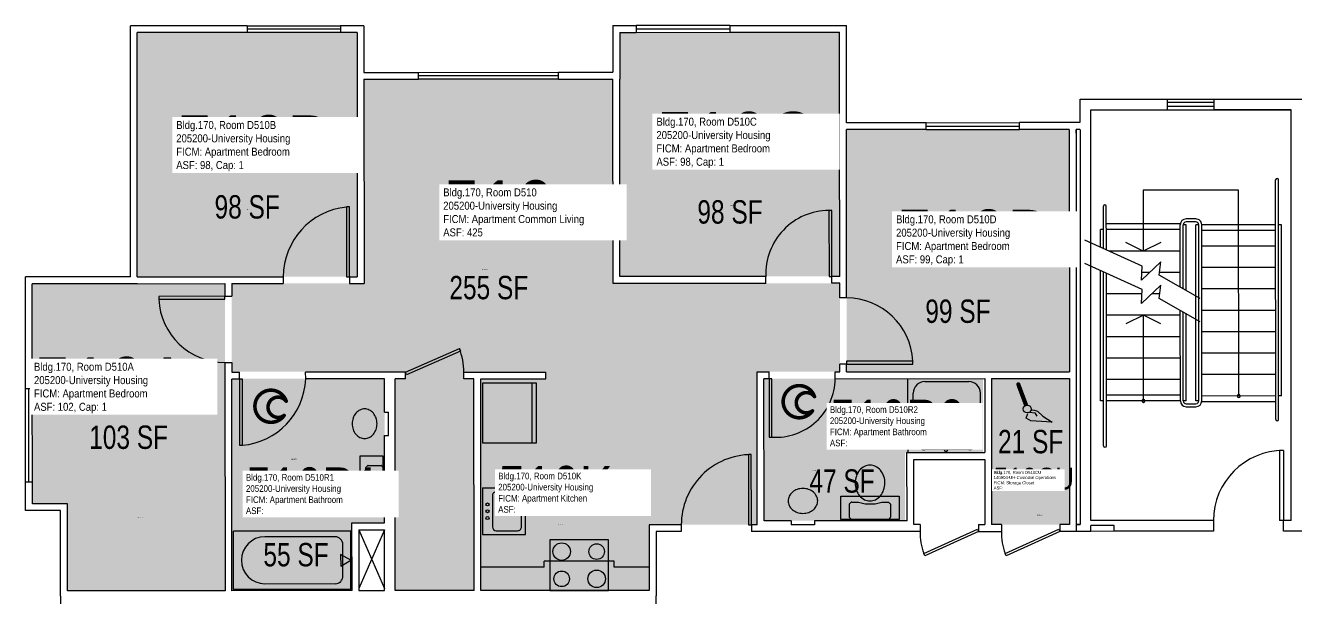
# Model space of a CAD drawing. Header units: inches. Extents: x -54 to 1917, y -52 to 2058.
# Drawn here: x 723 to 1376, y 1711 to 2006 of the extents above; entities that cross this region are included whole.
import ezdxf
from ezdxf.enums import TextEntityAlignment as Align

# ---------------------------------------------------------------- set-up
doc = ezdxf.new("R2010")
doc.units = ezdxf.units.IN
doc.header["$LTSCALE"] = 10
doc.header["$MEASUREMENT"] = 0
doc.layers.get('0').update_dxf_attribs({"linetype": 'CONTINUOUS'})
for name, color, linetype in [('A-DOOR', 2, 'CONTINUOUS'), ('A-FLOR', 3, 'CONTINUOUS'), ('A-GLAZ', 1, 'CONTINUOUS'), ('A-IDEN-ICON', 4, 'CONTINUOUS'), ('A-IDEN-RNUM', 7, 'CONTINUOUS'), ('A-IDEN-SNUM', 4, 'CONTINUOUS'), ('A-IDEN-VNUM', 4, 'CONTINUOUS'), ('A-WALL', 5, 'CONTINUOUS'), ('AREA-TEXT', 3, 'CONTINUOUS'), ('P-SANR-FIXT', 2, 'CONTINUOUS'), ('Rooms-Category-Color', 7, 'CONTINUOUS'), ('Rooms-College-Color', 7, 'CONTINUOUS'), ('Rooms-Department-Color', 7, 'CONTINUOUS'), ('Rooms-Division-Color', 7, 'CONTINUOUS'), ('Rooms-Information', 7, 'CONTINUOUS')]:
    doc.layers.add(name, color=color, linetype=linetype)
doc.styles.add('CP_AREA', font='arial.ttf', dxfattribs={"height": 15})
doc.styles.add('CP_ROOMSNUMBER', font='arial.ttf', dxfattribs={"height": 1})
doc.styles.add('CP_ROOMVNUMBER', font='arial.ttf', dxfattribs={"width": 0.85, "height": 0.075})

# ---------------------------------------------------------------- blocks, each defined once
blk = doc.blocks.new('CPCUST')
at = {"color": 0, "linetype": 'ByBlock'}
for p, q in [((0.0262, -0.0408), (0.0446, -0.0406)), ((0.0297, -0.0341), (0.0376, -0.0302)), ((0.0376, -0.0302), (0.0533, -0.0324)), ((0.0446, -0.0406), (0.0543, -0.0505)), ((0.0533, -0.0324), (0.0745, -0.0479)), ((0.0171, -0.0639), (0.02, -0.0466)), ((0.0358, -0.0705), (0.0171, -0.0639)), ((0.1117, -0.0625), (0.0358, -0.0705)), ((0.0745, -0.0479), (0.1117, -0.0625))]:
    blk.add_line(p, q, dxfattribs=at)
at = {"color": 0, "linetype": 'ByBlock', "const_width": 0.0075}
blk.add_lwpolyline([(-0.0332, 0.0481, 1), (-0.0268, 0.0519, 1)], format="xyb", close=True, dxfattribs=at)
at = {"color": 0, "linetype": 'ByBlock', "const_width": 0.015}
blk.add_lwpolyline([(-0.03, 0.05), (0.01, -0.0193)], dxfattribs=at)
at = {"color": 0, "linetype": 'ByBlock'}
blk.add_circle((0.0158, -0.0313), 0.0141, dxfattribs=at)
blk = doc.blocks.new('CPBATH')
at = {"color": 0, "linetype": 'ByBlock', "const_width": 0.0127}
for points in [[(0.0571, 0.0168, 0.861492), (-0.0551, 0, 1)], [(-0.0551, 0, 0.726902), (0.0487, -0.0337, 1)], [(0.0571, 0.0168, 0.729002), (-0.0084, -0.0042, 1)], [(-0.0084, -0.0042, 0.609468), (0.0487, -0.0337, 1)]]:
    blk.add_lwpolyline(points, format="xyb", dxfattribs=at)
at = {"color": 0, "linetype": 'ByBlock', "const_width": 0.00637}
for points in [[(0.0544, 0.0152, 1), (0.0599, 0.0184, 1)], [(0.0459, -0.0353, 1), (0.0515, -0.0321, 1)]]:
    blk.add_lwpolyline(points, format="xyb", close=True, dxfattribs=at)

msp = doc.modelspace()

# ---------------------------------------------------------------- hatches: boundary and pattern name
at = {"layer": 'Rooms-Category-Color', "true_color": 0x728ef3}
for points in [[(780.58, 2002.05), (893.58, 2002.11), (893.65, 1876.61), (780.65, 1876.55)], [(1028.75, 2002.31), (1141.75, 2002.31), (1141.75, 1876.81), (1028.75, 1876.81)], [(1137.7, 1827.77), (1141.7, 1827.77), (1141.7, 1831.77), (1141.7, 1873.27), (1025.2, 1873.27), (1025.2, 1978.27), (897.2, 1978.27), (897.2, 1873.27), (829.2, 1873.27), (829.2, 1827.77), (833.2, 1827.77), (867.2, 1827.77), (918.45, 1827.77), (918.45, 1824.27), (913.2, 1824.27), (913.2, 1715.52), (953.7, 1715.52), (953.7, 1824.27), (948.45, 1824.27), (948.45, 1827.77), (990.69, 1827.77), (990.69, 1824.27), (1043.7, 1824.27), (1043.7, 1749.32), (1099.2, 1749.32), (1099.2, 1827.77)], [(1145.15, 1827.74), (1259.67, 1827.81), (1259.61, 1952.31), (1145.11, 1952.24)], [(825.65, 1873.07), (726.65, 1873.02), (726.76, 1760.3), (744.76, 1760.3), (744.74, 1715.28), (825.74, 1715.32)], [(867.2, 1824.27), (829.2, 1824.27), (829.2, 1715.52), (890.95, 1715.52), (890.95, 1750.27), (907.7, 1750.27), (907.7, 1824.27)], [(1043.7, 1824.27), (957.2, 1824.27), (957.2, 1715.52), (1043.7, 1715.52)], [(1106.7, 1824.27), (1102.7, 1824.27), (1102.7, 1751.27), (1175.2, 1751.27), (1175.2, 1786.27), (1215.2, 1786.27), (1215.2, 1824.27), (1136.7, 1824.27)], [(1259.76, 1749.31), (1219.76, 1749.31), (1219.75, 1824.31), (1259.75, 1824.31)]]:
    msp.add_hatch(color=171, dxfattribs=at).paths.add_polyline_path(points)
at = {"layer": 'Rooms-College-Color', "true_color": 0xadadad}
for points in [[(780.58, 2002.05), (893.58, 2002.11), (893.65, 1876.61), (780.65, 1876.55)], [(1028.75, 2002.31), (1141.75, 2002.31), (1141.75, 1876.81), (1028.75, 1876.81)], [(1137.7, 1827.77), (1141.7, 1827.77), (1141.7, 1831.77), (1141.7, 1873.27), (1025.2, 1873.27), (1025.2, 1978.27), (897.2, 1978.27), (897.2, 1873.27), (829.2, 1873.27), (829.2, 1827.77), (833.2, 1827.77), (867.2, 1827.77), (918.45, 1827.77), (918.45, 1824.27), (913.2, 1824.27), (913.2, 1715.52), (953.7, 1715.52), (953.7, 1824.27), (948.45, 1824.27), (948.45, 1827.77), (990.69, 1827.77), (990.69, 1824.27), (1043.7, 1824.27), (1043.7, 1749.32), (1099.2, 1749.32), (1099.2, 1827.77)], [(1145.15, 1827.74), (1259.67, 1827.81), (1259.61, 1952.31), (1145.11, 1952.24)], [(825.65, 1873.07), (726.65, 1873.02), (726.76, 1760.3), (744.76, 1760.3), (744.74, 1715.28), (825.74, 1715.32)], [(867.2, 1824.27), (829.2, 1824.27), (829.2, 1715.52), (890.95, 1715.52), (890.95, 1750.27), (907.7, 1750.27), (907.7, 1824.27)], [(1043.7, 1824.27), (957.2, 1824.27), (957.2, 1715.52), (1043.7, 1715.52)], [(1106.7, 1824.27), (1102.7, 1824.27), (1102.7, 1751.27), (1175.2, 1751.27), (1175.2, 1786.27), (1215.2, 1786.27), (1215.2, 1824.27), (1136.7, 1824.27)], [(1259.76, 1749.31), (1219.76, 1749.31), (1219.75, 1824.31), (1259.75, 1824.31)]]:
    msp.add_hatch(color=253, dxfattribs=at).paths.add_polyline_path(points)
at = {"layer": 'Rooms-Department-Color', "true_color": 0x604aed}
for points in [[(780.58, 2002.05), (893.58, 2002.11), (893.65, 1876.61), (780.65, 1876.55)], [(1028.75, 2002.31), (1141.75, 2002.31), (1141.75, 1876.81), (1028.75, 1876.81)], [(1137.7, 1827.77), (1141.7, 1827.77), (1141.7, 1831.77), (1141.7, 1873.27), (1025.2, 1873.27), (1025.2, 1978.27), (897.2, 1978.27), (897.2, 1873.27), (829.2, 1873.27), (829.2, 1827.77), (833.2, 1827.77), (867.2, 1827.77), (918.45, 1827.77), (918.45, 1824.27), (913.2, 1824.27), (913.2, 1715.52), (953.7, 1715.52), (953.7, 1824.27), (948.45, 1824.27), (948.45, 1827.77), (990.69, 1827.77), (990.69, 1824.27), (1043.7, 1824.27), (1043.7, 1749.32), (1099.2, 1749.32), (1099.2, 1827.77)], [(1145.15, 1827.74), (1259.67, 1827.81), (1259.61, 1952.31), (1145.11, 1952.24)], [(825.65, 1873.07), (726.65, 1873.02), (726.76, 1760.3), (744.76, 1760.3), (744.74, 1715.28), (825.74, 1715.32)], [(867.2, 1824.27), (829.2, 1824.27), (829.2, 1715.52), (890.95, 1715.52), (890.95, 1750.27), (907.7, 1750.27), (907.7, 1824.27)], [(1043.7, 1824.27), (957.2, 1824.27), (957.2, 1715.52), (1043.7, 1715.52)], [(1106.7, 1824.27), (1102.7, 1824.27), (1102.7, 1751.27), (1175.2, 1751.27), (1175.2, 1786.27), (1215.2, 1786.27), (1215.2, 1824.27), (1136.7, 1824.27)], [(1259.76, 1749.31), (1219.76, 1749.31), (1219.75, 1824.31), (1259.75, 1824.31)]]:
    msp.add_hatch(color=173, dxfattribs=at).paths.add_polyline_path(points)
at = {"layer": 'Rooms-Division-Color', "true_color": 0x604aed}
for points in [[(780.58, 2002.05), (893.58, 2002.11), (893.65, 1876.61), (780.65, 1876.55)], [(1028.75, 2002.31), (1141.75, 2002.31), (1141.75, 1876.81), (1028.75, 1876.81)], [(1137.7, 1827.77), (1141.7, 1827.77), (1141.7, 1831.77), (1141.7, 1873.27), (1025.2, 1873.27), (1025.2, 1978.27), (897.2, 1978.27), (897.2, 1873.27), (829.2, 1873.27), (829.2, 1827.77), (833.2, 1827.77), (867.2, 1827.77), (918.45, 1827.77), (918.45, 1824.27), (913.2, 1824.27), (913.2, 1715.52), (953.7, 1715.52), (953.7, 1824.27), (948.45, 1824.27), (948.45, 1827.77), (990.69, 1827.77), (990.69, 1824.27), (1043.7, 1824.27), (1043.7, 1749.32), (1099.2, 1749.32), (1099.2, 1827.77)], [(1145.15, 1827.74), (1259.67, 1827.81), (1259.61, 1952.31), (1145.11, 1952.24)], [(825.65, 1873.07), (726.65, 1873.02), (726.76, 1760.3), (744.76, 1760.3), (744.74, 1715.28), (825.74, 1715.32)], [(867.2, 1824.27), (829.2, 1824.27), (829.2, 1715.52), (890.95, 1715.52), (890.95, 1750.27), (907.7, 1750.27), (907.7, 1824.27)], [(1043.7, 1824.27), (957.2, 1824.27), (957.2, 1715.52), (1043.7, 1715.52)], [(1106.7, 1824.27), (1102.7, 1824.27), (1102.7, 1751.27), (1175.2, 1751.27), (1175.2, 1786.27), (1215.2, 1786.27), (1215.2, 1824.27), (1136.7, 1824.27)], [(1259.76, 1749.31), (1219.76, 1749.31), (1219.75, 1824.31), (1259.75, 1824.31)]]:
    msp.add_hatch(color=173, dxfattribs=at).paths.add_polyline_path(points)

# ---------------------------------------------------------------- linework, layer by layer
at = {"layer": 'A-DOOR'}
for p, q in [((888.13, 1912.6), (888.15, 1876.6)), ((889.63, 1912.6), (888.13, 1912.6)), ((889.65, 1876.6), (889.63, 1912.6)), ((1136.12, 1910.74), (1136.15, 1876.74)), ((1137.62, 1910.74), (1136.12, 1910.74)), ((1137.65, 1876.74), (1137.62, 1910.74)), ((888.15, 1876.6), (889.65, 1876.6)), ((1136.15, 1876.74), (1137.65, 1876.74)), ((825.65, 1866.57), (791.65, 1866.55)), ((791.65, 1866.55), (791.65, 1865.05)), ((791.65, 1865.05), (825.65, 1865.07)), ((825.65, 1865.07), (825.65, 1866.57)), ((918.42, 1827.62), (946.21, 1839.69)), ((946.71, 1838.37), (918.93, 1826.3)), ((946.21, 1839.69), (946.71, 1838.37)), ((1179.15, 1833.26), (1145.15, 1833.24)), ((1145.15, 1833.24), (1145.15, 1831.74)), ((1145.15, 1831.74), (1179.15, 1831.76)), ((1179.15, 1831.76), (1179.15, 1833.26)), ((833.18, 1824.07), (833.19, 1790.07)), ((834.68, 1824.07), (833.18, 1824.07)), ((834.69, 1790.07), (834.68, 1824.07)), ((918.93, 1826.3), (918.42, 1827.62)), ((1105.3, 1824.22), (1105.32, 1794.22)), ((1106.8, 1824.22), (1105.3, 1824.22)), ((1106.82, 1794.22), (1106.8, 1824.22)), ((833.19, 1790.07), (834.69, 1790.07)), ((1105.32, 1794.22), (1106.82, 1794.22)), ((1094.7, 1785.22), (1094.72, 1749.22)), ((1096.2, 1785.22), (1094.7, 1785.22)), ((1096.22, 1749.22), (1096.2, 1785.22)), ((1369.7, 1787.35), (1367.7, 1787.35)), ((1367.7, 1787.35), (1367.72, 1751.35)), ((1369.7, 1787.35), (1369.72, 1751.35)), ((1369.72, 1751.35), (1367.72, 1751.35)), ((1094.72, 1749.22), (1096.22, 1749.22)), ((1184.92, 1734.38), (1212.45, 1746.93)), ((1212.97, 1745.78), (1185.44, 1733.23)), ((1212.45, 1746.93), (1212.97, 1745.78)), ((1226.67, 1734.4), (1254.2, 1746.95)), ((1254.72, 1745.8), (1227.19, 1733.26)), ((1254.2, 1746.95), (1254.72, 1745.8)), ((1185.44, 1733.23), (1184.92, 1734.38)), ((1227.19, 1733.26), (1226.67, 1734.4))]:
    msp.add_line(p, q, dxfattribs=at)
for centre, radius, start, end in [((891.65, 1876.61), 36, 95.61061, 180.03137), ((1136.35, 1878), 32.74, 90.40554, 182.24154), ((825.76, 1866.72), 34.15, 182.80357, 269.84351), ((1145.13, 1831.69), 34.06, 2.64947, 89.95627), ((914.42, 1827.62), 34, 0.03137, 20.79975), ((831.66, 1825.48), 35.54, 274.89156, 357.75552), ((1108.93, 1824.52), 30.37, 266.00147, 359.48006), ((1096.22, 1749.22), 36, 90.03137, 180.03137), ((1369.72, 1751.35), 36, 90.02414, 180.02414), ((1212.04, 1744.89), 29.09, 178.27926, 201.18061), ((1253.79, 1744.91), 29.09, 178.27926, 201.18061)]:
    msp.add_arc(centre, radius, start, end, dxfattribs=at)
at = {"layer": 'A-FLOR'}
for p, q in [((1334.13, 1966.09), (1310.13, 1966.08)), ((1334.13, 1964.09), (1310.13, 1964.08)), ((1346.64, 1921.13), (1297.64, 1921.11)), ((1297.64, 1921.11), (1297.66, 1889.82)), ((1346.69, 1815.34), (1346.64, 1921.13)), ((1365.69, 1803.35), (1365.64, 1926.35)), ((1367.19, 1803.35), (1367.14, 1926.35)), ((1277.16, 1891.11), (1277.15, 1912.82)), ((1278.66, 1890.43), (1278.65, 1912.82)), ((1316.65, 1903.83), (1278.65, 1903.82)), ((1316.67, 1871.3), (1316.65, 1903.33)), ((1319.65, 1903.33), (1318.15, 1903.33)), ((1318.17, 1870.45), (1318.15, 1903.33)), ((1324.65, 1906.34), (1319.65, 1906.33)), ((1324.65, 1904.84), (1319.65, 1904.83)), ((1319.67, 1869.6), (1319.65, 1903.33)), ((1326.15, 1903.34), (1324.65, 1903.34)), ((1324.69, 1812.84), (1324.65, 1903.34)), ((1326.19, 1812.84), (1326.15, 1903.34)), ((1365.65, 1903.35), (1327.65, 1903.34)), ((1327.69, 1812.84), (1327.65, 1903.34)), ((1368.65, 1903.35), (1367.15, 1903.35)), ((1368.69, 1815.35), (1368.65, 1903.35)), ((1296.99, 1882.14), (1267.66, 1895.4)), ((1277.15, 1900.82), (1275.65, 1900.81)), ((1275.66, 1891.78), (1275.65, 1900.81)), ((1316.65, 1900.83), (1278.65, 1900.82)), ((1365.65, 1900.35), (1327.65, 1900.34)), ((1316.66, 1889.83), (1280.01, 1889.82)), ((1297.66, 1889.82), (1288.66, 1894.21)), ((1306.66, 1894.22), (1297.66, 1889.82)), ((1365.66, 1892.35), (1327.66, 1892.34)), ((1296.99, 1870.14), (1267.67, 1883.4)), ((1306.64, 1884.29), (1296.69, 1874.91)), ((1296.69, 1874.91), (1296.99, 1882.14)), ((1305.82, 1877.44), (1306.64, 1884.29)), ((1275.69, 1812.81), (1275.66, 1879.78)), ((1277.2, 1789.82), (1277.16, 1879.11)), ((1278.7, 1789.82), (1278.66, 1878.43)), ((1300.84, 1878.83), (1296.85, 1878.82)), ((1326.93, 1865.49), (1305.82, 1877.44)), ((1316.66, 1878.83), (1305.98, 1878.83)), ((1365.66, 1881.35), (1327.66, 1881.34)), ((1306.65, 1872.29), (1296.7, 1862.91)), ((1296.7, 1862.91), (1296.99, 1870.14)), ((1305.82, 1865.44), (1306.65, 1872.29)), ((1365.67, 1870.35), (1327.67, 1870.34)), ((1296.9, 1867.82), (1278.67, 1867.82)), ((1306.11, 1867.83), (1301.91, 1867.83)), ((1326.93, 1853.49), (1305.82, 1865.44)), ((1316.67, 1856.83), (1278.67, 1856.82)), ((1297.67, 1856.82), (1288.67, 1852.43)), ((1306.67, 1852.43), (1297.67, 1856.82)), ((1297.69, 1812.82), (1297.67, 1856.82)), ((1316.69, 1812.83), (1316.67, 1859.3)), ((1318.19, 1812.83), (1318.17, 1858.45)), ((1319.69, 1812.83), (1319.67, 1857.6)), ((1365.67, 1859.35), (1327.67, 1859.34)), ((1316.68, 1845.83), (1278.68, 1845.82)), ((1365.68, 1848.35), (1327.68, 1848.34)), ((1365.68, 1837.35), (1327.68, 1837.34)), ((1316.68, 1834.83), (1278.68, 1834.82)), ((1316.69, 1823.83), (1278.69, 1823.82)), ((1365.68, 1826.35), (1327.68, 1826.34)), ((1277.19, 1812.82), (1275.69, 1812.81)), ((1316.69, 1815.83), (1278.69, 1815.82)), ((1316.69, 1812.83), (1278.69, 1812.82)), ((1319.69, 1812.83), (1318.19, 1812.83)), ((1319.69, 1811.33), (1324.69, 1811.34)), ((1319.69, 1809.83), (1324.69, 1809.84)), ((1326.19, 1812.84), (1324.69, 1812.84)), ((1365.69, 1812.35), (1327.65, 1812.34)), ((1365.69, 1815.35), (1327.69, 1815.34)), ((1368.69, 1815.35), (1367.19, 1815.35)), ((894.47, 1746.61), (907.73, 1716.36)), ((907.72, 1746.61), (894.48, 1716.36))]:
    msp.add_line(p, q, dxfattribs=at)
for centre, radius, start, end in [((1366.39, 1926.35), 0.75, 0.02414, 180.02414), ((1277.9, 1912.82), 0.75, 0.02414, 180.02414), ((1319.65, 1903.33), 3, 90.02414, 180.02414), ((1319.65, 1903.33), 1.5, 90.02414, 180.02414), ((1324.65, 1903.34), 3, 0.02414, 90.02414), ((1324.65, 1903.34), 1.5, 0.02414, 90.02414), ((1297.69, 1812.82), 0.75, 90.02414, 270.02414), ((1297.69, 1812.82), 0.75, 270.02414, 90.02414), ((1319.69, 1812.83), 3, 180.02414, 270.02414), ((1319.69, 1812.83), 1.5, 180.02414, 270.02414), ((1324.69, 1812.84), 3, 270.02414, 0.02414), ((1324.69, 1812.84), 1.5, 270.02414, 0.02414), ((1346.69, 1815.34), 0.75, 90.02414, 270.02414), ((1346.69, 1815.34), 0.75, 270.02414, 90.02414), ((1366.44, 1803.35), 0.75, 180.02414, 0.02414), ((1277.95, 1789.82), 0.75, 180.02414, 0.02414)]:
    msp.add_arc(centre, radius, start, end, dxfattribs=at)
at = {"layer": 'A-GLAZ'}
for p, q in [((837.08, 2005.58), (885.08, 2005.6)), ((1085.08, 2005.71), (1037.08, 2005.69)), ((885.08, 2003.85), (837.08, 2003.83)), ((885.08, 2002.1), (837.08, 2002.08)), ((1037.08, 2003.94), (1085.08, 2003.96)), ((1037.08, 2002.19), (1085.08, 2002.21)), ((925.09, 1981.62), (997.09, 1981.66)), ((997.09, 1979.91), (925.09, 1979.87)), ((997.09, 1978.16), (925.09, 1978.12)), ((1186.1, 1955.77), (1234.1, 1955.79)), ((1186.1, 1954.02), (1234.1, 1954.04)), ((1186.11, 1952.27), (1234.11, 1952.29)), ((723.2, 1771.26), (723.18, 1819.26)), ((724.95, 1771.26), (724.93, 1819.26)), ((726.7, 1771.27), (726.68, 1819.27))]:
    msp.add_line(p, q, dxfattribs=at)
at = {"layer": 'A-WALL'}
for p, q in [((837.08, 2005.58), (777.08, 2005.54)), ((837.08, 2005.58), (837.08, 2002.08)), ((897.08, 2005.61), (885.08, 2005.6)), ((885.08, 2005.6), (885.08, 2002.1)), ((897.08, 2005.61), (897.09, 1981.61)), ((1025.08, 2005.68), (1037.08, 2005.69)), ((1025.08, 2005.68), (1025.09, 1981.68)), ((1037.08, 2005.69), (1037.08, 2002.19)), ((1085.08, 2005.71), (1145.08, 2005.74)), ((1085.08, 2005.71), (1085.08, 2002.21)), ((1145.1, 1955.74), (1145.08, 2005.74)), ((777.15, 1876.54), (777.08, 2005.54)), ((837.08, 2002.08), (780.58, 2002.05)), ((780.65, 1876.55), (780.58, 2002.05)), ((893.58, 2002.11), (885.08, 2002.1)), ((893.58, 2002.11), (893.59, 1979.11)), ((1028.58, 2002.18), (1037.08, 2002.19)), ((1028.58, 2002.18), (1028.59, 1978.18)), ((1085.08, 2002.21), (1141.58, 2002.24)), ((1141.6, 1955.74), (1141.58, 2002.24)), ((897.09, 1981.61), (925.09, 1981.62)), ((925.09, 1978.12), (925.09, 1981.62)), ((997.09, 1981.66), (1025.09, 1981.68)), ((997.09, 1978.16), (997.09, 1981.66)), ((893.59, 1979.11), (893.65, 1876.61)), ((897.09, 1978.11), (925.09, 1978.12)), ((897.09, 1978.11), (897.15, 1873.11)), ((997.09, 1978.16), (1025.09, 1978.18)), ((1025.15, 1873.18), (1025.09, 1978.18)), ((1028.65, 1876.68), (1028.59, 1978.18)), ((1265.12, 1967.81), (1310.12, 1967.83)), ((1265.13, 1955.81), (1265.12, 1967.81)), ((1310.12, 1967.83), (1334.12, 1967.84)), ((1310.13, 1962.33), (1310.12, 1967.83)), ((1334.12, 1967.84), (1379.12, 1967.86)), ((1334.13, 1962.34), (1334.12, 1967.84)), ((1270.63, 1962.31), (1310.13, 1962.33)), ((1270.72, 1751.31), (1270.63, 1962.31)), ((1310.13, 1962.33), (1334.13, 1962.34)), ((1373.63, 1962.36), (1334.13, 1962.34)), ((1334.13, 1962.34), (1373.63, 1962.36)), ((1373.72, 1751.36), (1373.63, 1962.36)), ((1141.65, 1876.74), (1141.6, 1955.74)), ((1186.1, 1955.77), (1145.1, 1955.74)), ((1186.11, 1952.27), (1186.1, 1955.77)), ((1263.1, 1955.81), (1234.1, 1955.79)), ((1234.11, 1952.29), (1234.1, 1955.79)), ((1265.1, 1955.81), (1263.1, 1955.81)), ((1186.11, 1952.27), (1145.11, 1952.24)), ((1145.15, 1865.74), (1145.11, 1952.24)), ((1259.61, 1952.31), (1234.11, 1952.29)), ((1259.61, 1952.31), (1259.67, 1827.81)), ((1263.11, 1952.31), (1263.12, 1919.31)), ((1263.11, 1950.31), (1263.11, 1952.31)), ((1265.11, 1952.31), (1263.11, 1952.31)), ((1265.13, 1952.31), (1265.15, 1901.81)), ((1263.12, 1919.31), (1263.13, 1913.81)), ((1263.13, 1913.81), (1263.17, 1841.81)), ((1265.15, 1901.81), (1265.15, 1898.31)), ((1265.15, 1898.31), (1265.22, 1749.31)), ((777.15, 1876.54), (723.15, 1876.51)), ((723.18, 1819.26), (723.15, 1876.51)), ((780.65, 1876.55), (855.65, 1876.59)), ((855.65, 1876.59), (855.65, 1873.09)), ((889.65, 1876.6), (893.65, 1876.61)), ((889.65, 1876.6), (889.65, 1873.1)), ((1103.65, 1876.72), (1028.65, 1876.68)), ((1103.65, 1873.22), (1103.65, 1876.72)), ((1137.65, 1873.24), (1137.65, 1876.74)), ((1141.65, 1876.74), (1137.65, 1876.74)), ((780.65, 1873.05), (726.65, 1873.02)), ((726.68, 1819.27), (726.65, 1873.02)), ((780.65, 1873.05), (825.65, 1873.07)), ((825.65, 1873.07), (825.65, 1866.57)), ((829.15, 1873.07), (855.65, 1873.09)), ((829.15, 1873.07), (829.15, 1866.57)), ((889.65, 1873.1), (897.15, 1873.11)), ((1103.65, 1873.22), (1025.15, 1873.18)), ((1141.65, 1873.24), (1137.65, 1873.24)), ((1141.65, 1865.74), (1141.65, 1873.24)), ((825.65, 1866.57), (829.15, 1866.57)), ((1145.15, 1865.74), (1141.65, 1865.74)), ((1263.17, 1841.81), (1263.17, 1836.31)), ((1263.17, 1836.31), (1263.22, 1751.31)), ((825.67, 1832.57), (829.17, 1832.57)), ((825.67, 1832.57), (825.74, 1715.32)), ((829.17, 1832.57), (829.17, 1827.57)), ((1145.15, 1831.74), (1141.67, 1831.74)), ((1141.67, 1827.74), (1141.67, 1831.74)), ((1145.15, 1827.74), (1145.15, 1831.74)), ((829.17, 1827.57), (833.17, 1827.57)), ((833.18, 1824.07), (829.18, 1824.07)), ((829.24, 1715.32), (829.18, 1824.07)), ((833.18, 1824.07), (833.17, 1827.57)), ((833.18, 1824.07), (833.17, 1827.57)), ((918.42, 1827.62), (867.17, 1827.59)), ((867.18, 1824.09), (867.17, 1827.59)), ((907.68, 1824.11), (867.18, 1824.09)), ((907.68, 1807.11), (907.68, 1824.11)), ((918.43, 1824.12), (913.18, 1824.12)), ((913.24, 1715.37), (913.18, 1824.12)), ((918.43, 1824.12), (918.42, 1827.62)), ((948.42, 1827.64), (990.66, 1827.66)), ((948.43, 1824.14), (948.42, 1827.64)), ((953.68, 1824.14), (948.43, 1824.14)), ((953.74, 1715.39), (953.68, 1824.14)), ((957.18, 1824.14), (990.66, 1824.16)), ((957.24, 1715.39), (957.18, 1824.14)), ((990.66, 1824.16), (990.66, 1827.66)), ((1099.17, 1827.72), (1105.3, 1827.72)), ((1099.22, 1749.22), (1099.17, 1827.72)), ((1105.3, 1824.22), (1102.68, 1824.22)), ((1102.72, 1751.22), (1102.68, 1824.22)), ((1105.3, 1824.22), (1105.3, 1827.72)), ((1139.3, 1824.24), (1139.3, 1827.74)), ((1139.3, 1827.74), (1141.67, 1827.74)), ((1139.3, 1824.24), (1216.18, 1824.28)), ((1145.15, 1827.74), (1259.67, 1827.81)), ((1216.18, 1824.28), (1216.2, 1786.28)), ((1219.68, 1824.29), (1259.68, 1824.31)), ((1219.68, 1824.29), (1219.72, 1749.29)), ((1259.68, 1824.31), (1259.72, 1749.31)), ((723.18, 1819.26), (726.68, 1819.27)), ((907.68, 1807.11), (909.68, 1807.12)), ((909.69, 1795.12), (909.68, 1807.12)), ((907.69, 1795.11), (909.69, 1795.12)), ((907.72, 1750.11), (907.69, 1795.11)), ((1176.2, 1786.26), (1216.2, 1786.28)), ((1176.22, 1751.26), (1176.2, 1786.26)), ((1179.7, 1782.76), (1216.2, 1782.78)), ((1179.72, 1749.26), (1179.7, 1782.76)), ((1216.2, 1782.78), (1216.22, 1749.28)), ((723.2, 1771.26), (726.7, 1771.27)), ((723.21, 1756.51), (723.2, 1771.26)), ((726.71, 1760.02), (726.7, 1771.27)), ((744.71, 1760.03), (726.71, 1760.02)), ((744.74, 1715.28), (744.71, 1760.03)), ((741.21, 1756.52), (723.21, 1756.51)), ((741.24, 1712.52), (741.21, 1756.52)), ((1116.72, 1751.23), (1102.72, 1751.22)), ((1116.72, 1751.23), (1116.72, 1749.23)), ((1176.22, 1751.26), (1128.72, 1751.24)), ((1128.72, 1751.24), (1128.72, 1749.24)), ((1263.22, 1751.31), (1263.22, 1749.31)), ((1263.22, 1751.31), (1263.22, 1745.81)), ((1333.72, 1751.34), (1270.72, 1751.31)), ((1333.72, 1751.34), (1333.72, 1745.84)), ((1373.72, 1751.36), (1369.72, 1751.35)), ((1369.72, 1745.85), (1369.72, 1751.35)), ((890.97, 1750.11), (907.72, 1750.11)), ((890.99, 1715.36), (890.97, 1750.11)), ((894.47, 1746.61), (907.72, 1746.61)), ((894.47, 1746.61), (894.49, 1715.36)), ((907.74, 1715.36), (907.72, 1746.61)), ((1060.22, 1749.2), (1043.72, 1749.19)), ((1043.72, 1749.19), (1043.73, 1715.44)), ((1060.22, 1745.7), (1047.22, 1745.69)), ((1047.22, 1745.69), (1047.24, 1712.69)), ((1060.22, 1749.2), (1060.22, 1745.7)), ((1099.22, 1749.22), (1096.22, 1749.22)), ((1096.22, 1749.22), (1096.22, 1745.72)), ((1182.97, 1745.77), (1096.22, 1745.72)), ((1128.72, 1749.24), (1116.72, 1749.23)), ((1182.97, 1749.27), (1179.72, 1749.26)), ((1182.97, 1749.27), (1182.97, 1745.77)), ((1212.97, 1749.28), (1212.97, 1745.78)), ((1212.97, 1749.28), (1216.22, 1749.28)), ((1212.97, 1745.78), (1224.72, 1745.79)), ((1224.72, 1749.29), (1219.72, 1749.29)), ((1224.72, 1749.29), (1224.72, 1745.79)), ((1259.72, 1749.31), (1254.72, 1749.3)), ((1254.72, 1749.3), (1254.72, 1745.8)), ((1263.22, 1745.81), (1254.72, 1745.8)), ((1263.22, 1749.31), (1265.22, 1749.31)), ((1265.22, 1749.31), (1263.22, 1749.31)), ((1265.22, 1745.81), (1263.22, 1745.81)), ((1270.72, 1745.81), (1265.22, 1745.81)), ((1282.72, 1748.82), (1270.72, 1748.81)), ((1270.72, 1745.81), (1270.72, 1748.81)), ((1282.72, 1745.82), (1270.72, 1745.81)), ((1282.72, 1745.82), (1282.72, 1748.82)), ((1333.72, 1745.84), (1282.72, 1745.82)), ((1379.22, 1745.86), (1369.72, 1745.85)), ((741.24, 1712.52), (741.26, 1668.52)), ((825.74, 1715.32), (744.74, 1715.28)), ((890.99, 1715.36), (829.24, 1715.32)), ((894.49, 1715.36), (907.74, 1715.36)), ((953.74, 1715.39), (913.24, 1715.37)), ((1043.73, 1715.44), (957.24, 1715.39)), ((1047.25, 1679.69), (1047.24, 1712.69))]:
    msp.add_line(p, q, dxfattribs=at)
at = {"layer": 'P-SANR-FIXT'}
for p, q in [((1176.55, 1824.26), (1176.57, 1786.26)), ((1185.43, 1822.77), (1207.93, 1822.78)), ((958.17, 1822.14), (985.67, 1822.16)), ((958.18, 1791.14), (958.17, 1822.14)), ((983.42, 1822.16), (983.43, 1791.16)), ((985.67, 1822.16), (985.68, 1791.16)), ((1179.44, 1793.76), (1179.43, 1816.76)), ((1213.94, 1793.78), (1213.93, 1816.78)), ((985.68, 1791.16), (958.18, 1791.14)), ((1196.2, 1786.27), (1193.19, 1791.47)), ((1193.19, 1791.47), (1199.19, 1791.47)), ((1199.19, 1791.47), (1196.2, 1786.27)), ((907.07, 1784.46), (895.07, 1784.45)), ((895.07, 1784.45), (895.09, 1754.45)), ((907.09, 1754.46), (907.07, 1784.46)), ((1207.95, 1787.78), (1185.45, 1787.77)), ((898.08, 1778.61), (898.95, 1779.49)), ((898.08, 1775.17), (898.08, 1778.61)), ((899.25, 1779.61), (905.9, 1779.61)), ((906.2, 1779.49), (907.08, 1778.61)), ((907.08, 1778.61), (907.09, 1759.61)), ((899.08, 1771.61), (898.09, 1775.05)), ((899.08, 1766.61), (899.08, 1771.61)), ((898.08, 1763.11), (899.08, 1766.61)), ((958.11, 1768.14), (980.11, 1768.15)), ((958.11, 1768.14), (958.12, 1744.14)), ((963.11, 1764.14), (963.12, 1748.14)), ((965.11, 1766.15), (976.11, 1766.15)), ((978.12, 1748.15), (978.11, 1764.15)), ((980.12, 1744.15), (980.11, 1768.15)), ((1142.21, 1763.87), (1172.21, 1763.88)), ((1142.22, 1751.87), (1142.21, 1763.87)), ((1172.21, 1763.88), (1172.22, 1751.88)), ((898.09, 1759.78), (898.08, 1763.11)), ((899.09, 1758.61), (898.21, 1759.49)), ((906.09, 1758.61), (899.09, 1758.61)), ((907.09, 1759.61), (906.09, 1758.61)), ((1146.71, 1759.87), (1147.59, 1760.75)), ((1146.71, 1752.87), (1146.71, 1759.87)), ((1147.88, 1760.87), (1151.21, 1760.87)), ((1151.21, 1760.87), (1154.65, 1759.89)), ((1154.77, 1759.87), (1159.65, 1759.88)), ((1159.77, 1759.89), (1163.21, 1760.88)), ((1163.21, 1760.88), (1166.71, 1760.88)), ((1166.71, 1760.88), (1167.59, 1760)), ((1167.71, 1759.71), (1167.71, 1753.06)), ((895.09, 1754.45), (907.09, 1754.46)), ((1172.22, 1751.88), (1142.22, 1751.87)), ((1147.72, 1751.87), (1146.71, 1752.87)), ((1166.72, 1751.88), (1147.72, 1751.87)), ((1167.59, 1752.76), (1166.72, 1751.88)), ((890.34, 1745.98), (830.09, 1745.95)), ((830.11, 1715.95), (830.09, 1745.95)), ((890.36, 1715.98), (890.34, 1745.98)), ((965.12, 1746.15), (976.12, 1746.15)), ((882.31, 1743.03), (846.16, 1743.01)), ((886.34, 1722.94), (886.33, 1739.01)), ((958.12, 1744.14), (980.12, 1744.15)), ((1022.72, 1741.43), (992.72, 1741.41)), ((992.72, 1741.41), (992.73, 1715.41)), ((1022.73, 1715.43), (1022.72, 1741.43)), ((890.35, 1730.98), (885.15, 1733.98)), ((885.15, 1733.98), (885.16, 1727.98)), ((885.16, 1727.98), (890.35, 1730.98)), ((989.73, 1727.41), (957.23, 1727.39)), ((1025.73, 1730.43), (989.73, 1730.41)), ((989.73, 1727.41), (989.73, 1730.41)), ((1025.73, 1727.43), (1025.73, 1730.43)), ((1043.73, 1727.44), (1025.73, 1727.43)), ((846.17, 1718.91), (882.32, 1718.93)), ((890.36, 1715.98), (830.11, 1715.95)), ((992.73, 1715.41), (1022.73, 1715.43))]:
    msp.add_line(p, q, dxfattribs=at)
for centre, radius in [((960.62, 1759.64), 0.791), ((967.74, 1756.15), 1.5), ((960.62, 1756.14), 0.791), ((960.62, 1752.64), 0.791), ((998.72, 1735.41), 4.5), ((1016.72, 1735.42), 4), ((998.73, 1721.41), 4), ((1016.73, 1721.42), 4.5)]:
    msp.add_circle(centre, radius, dxfattribs=at)
for centre, radius, start, end in [((1185.43, 1816.77), 6, 90.03137, 180.03137), ((1207.93, 1816.78), 6, 0.03137, 90.03137), ((900.06, 1801.11), 9, 160.80202, 180.03137), ((898.79, 1801.55), 7.65, 139.93047, 160.80202), ((897.98, 1802.24), 6.59, 116.22296, 139.93047), ((897.46, 1803.29), 5.42, 90.03137, 116.22296), ((897.46, 1803.29), 5.42, 63.83979, 90.03137), ((896.94, 1802.24), 6.59, 40.13228, 63.83979), ((896.13, 1801.55), 7.65, 19.26073, 40.13228), ((894.86, 1801.11), 9, 0.03137, 19.26073), ((900.06, 1801.11), 9, 180.03137, 199.26073), ((898.79, 1800.67), 7.65, 199.26073, 220.13228), ((896.13, 1800.66), 7.65, 319.93047, 340.80202), ((894.86, 1801.11), 9, 340.80202, 0.03137), ((897.98, 1799.98), 6.59, 220.13228, 243.83979), ((897.46, 1798.93), 5.42, 243.83979, 270.03137), ((897.46, 1798.93), 5.42, 270.03137, 296.22296), ((896.95, 1799.98), 6.59, 296.22296, 319.93047), ((1185.44, 1793.77), 6, 180.03137, 270.03137), ((1207.94, 1793.78), 6, 270.03137, 0.03137), ((899.25, 1779.19), 0.418, 90.03137, 135.03137), ((905.9, 1779.2), 0.418, 45.03137, 90.03137), ((1159.03, 1771.24), 9.33, 140.55891, 161.19599), ((1157.92, 1772.16), 7.89, 116.73256, 140.55891), ((1157.2, 1773.57), 6.3, 90.03137, 116.73256), ((1157.2, 1773.57), 6.3, 63.33018, 90.03137), ((1156.49, 1772.16), 7.89, 39.50383, 63.33018), ((1154.67, 1770.66), 10.24, 18.86676, 39.50383), ((885.38, 1769.1), 6.3, 153.33018, 180.03137), ((886.8, 1768.39), 7.89, 129.50383, 153.33018), ((888.3, 1766.57), 10.24, 108.86676, 129.50383), ((887.75, 1768.17), 8.55, 86.25594, 108.86676), ((888.32, 1765.53), 11.18, 71.19599, 90.03137), ((888.91, 1767.28), 9.33, 50.55891, 71.19599), ((889.83, 1768.39), 7.89, 26.73256, 50.55891), ((891.25, 1769.11), 6.3, 0.03137, 26.73256), ((1160.78, 1770.64), 11.18, 161.19599, 180.03137), ((1160.78, 1770.64), 11.18, 180.03137, 198.86676), ((1153.63, 1770.64), 11.18, 341.19599, 0.03137), ((1156.27, 1771.2), 8.55, 356.25594, 18.86676), ((885.38, 1769.1), 6.3, 180.03137, 206.73256), ((886.8, 1769.81), 7.89, 206.73256, 230.55891), ((889.83, 1769.82), 7.89, 309.50383, 333.33018), ((891.25, 1769.11), 6.3, 333.33018, 0.03137), ((898.66, 1768.55), 0.418, 0.03137, 15.97677), ((965.11, 1764.15), 2, 90.03137, 180.03137), ((976.11, 1764.15), 2, 0.03137, 90.03137), ((1120.53, 1761.46), 5.42, 153.83979, 180.03137), ((1121.58, 1760.94), 6.59, 130.13228, 153.83979), ((1122.27, 1760.13), 7.65, 109.26073, 130.13228), ((1122.71, 1758.86), 9, 90.03137, 109.26073), ((1122.71, 1758.86), 9, 70.80202, 90.03137), ((1123.15, 1760.13), 7.65, 49.93047, 70.80202), ((1123.84, 1760.94), 6.59, 26.22296, 49.93047), ((1124.89, 1761.46), 5.42, 0.03137, 26.22296), ((1159.03, 1770.05), 9.33, 198.86676, 219.50383), ((1157.92, 1769.13), 7.89, 219.50383, 243.33018), ((1156.49, 1769.13), 7.89, 296.73256, 320.55891), ((1155.38, 1770.04), 9.33, 320.55891, 341.19599), ((887.72, 1770.93), 9.33, 230.55891, 251.19599), ((888.31, 1772.68), 11.18, 251.19599, 270.03137), ((888.31, 1772.68), 11.18, 270.03137, 288.86676), ((888.91, 1770.93), 9.33, 288.86676, 309.50383), ((898.5, 1759.78), 0.418, 180.03137, 225.03137), ((1120.53, 1761.46), 5.42, 180.03137, 206.22296), ((1121.58, 1761.98), 6.59, 206.22296, 229.93047), ((1123.84, 1761.98), 6.59, 310.13228, 333.83979), ((1124.89, 1761.46), 5.42, 333.83979, 0.03137), ((1147.88, 1760.45), 0.418, 90.03137, 135.03137), ((1157.21, 1767.71), 6.3, 243.33018, 270.03137), ((1154.77, 1760.29), 0.418, 254.08598, 270.03137), ((1157.15, 1760.29), 0.418, 270.03137, 285.97677), ((1157.21, 1767.71), 6.3, 270.03137, 296.73256), ((1167.29, 1759.71), 0.418, 0.03137, 45.03137), ((1122.27, 1762.79), 7.65, 229.93047, 250.80202), ((1122.71, 1764.06), 9, 250.80202, 270.03137), ((1122.71, 1764.06), 9, 270.03137, 289.26073), ((1123.15, 1762.79), 7.65, 289.26073, 310.13228), ((1167.3, 1753.05), 0.418, 315.03137, 0.03137), ((965.12, 1748.15), 2, 180.03137, 270.03137), ((976.12, 1748.15), 2, 270.03137, 0.03137), ((846.17, 1730.96), 12.05, 90.03137, 270.03137), ((882.31, 1739.01), 4.02, 0.03137, 90.03137), ((882.32, 1722.94), 4.02, 270.03137, 0.03137)]:
    msp.add_arc(centre, radius, start, end, dxfattribs=at)

# ---------------------------------------------------------------- block references
at = {"layer": 'A-IDEN-ICON'}
for name, p, xscale, yscale, zscale, rotation in [('CPBATH', (849.01, 1810.08), 144.0000000054818, 144.0000000054818, 144.0000000054818, 1.252884216708593), ('CPBATH', (1120.5, 1812.41), 144.0000000054818, 144.0000000054818, 144.0000000054818, 1.252884216708593), ('CPCUST', (1236.5, 1813.49), 144.0000000047988, 144.0000000047988, 144.0000000047988, 350.4938025657615)]:
    msp.add_blockref(name, p, dxfattribs=dict(at, xscale=xscale, yscale=yscale, zscale=zscale, rotation=rotation))

# ---------------------------------------------------------------- texts
at = {"layer": 'A-IDEN-RNUM', "style": 'CP_ROOMSNUMBER'}
for s, p in [('0510-B0', (836.66, 1910.94)), ('0510-C0', (1085.47, 1913.03)), ('0510-00', (957.99, 1880.04)), ('0510-D0', (1206.41, 1863.63)), ('0510-R1', (859.62, 1782.71)), ('0510-R2', (1127.67, 1776.8)), ('0510-A0', (780.84, 1752.81)), ('0510-CU', (1242.76, 1754.08)), ('0510-K0', (996.48, 1749.11))]:
    msp.add_text(s, height=0.36, dxfattribs=at).set_placement(p)
at = {"layer": 'A-IDEN-SNUM', "style": 'CP_ROOMSNUMBER'}
for s, p in [('1700D510B0', (836.66, 1910.94)), ('1700D510C0', (1085.47, 1913.03)), ('1700D51000', (957.99, 1880.04)), ('1700D510D0', (1206.41, 1863.63)), ('1700D510R1', (859.62, 1782.71)), ('1700D510R2', (1127.67, 1776.8)), ('1700D510A0', (780.84, 1752.81)), ('1700D510CU', (1242.76, 1754.08)), ('1700D510K0', (996.48, 1749.11))]:
    msp.add_text(s, height=0.36, dxfattribs=at).set_placement(p)
at = {"layer": 'A-IDEN-VNUM', "style": 'CP_ROOMVNUMBER'}
for s, height, width, p in [('510B', 28.8, 0.85, (800.66, 1930.72)), ('510C', 28.8, 0.85, (1047.42, 1932.41)), ('510', 28.8, 0.85, (937.86, 1897.29)), ('510D', 28.8, 0.85, (1170.59, 1882.25)), ('510A', 28.8, 0.85, (727.55, 1806.5)), ('510R2', 24, 0.7, (1136.59, 1789.45)), ('510R1', 24, 0.7, (836.48, 1754.62)), ('510K', 24, 0.75, (966.11, 1755.33)), ('510CU', 11.143, 0.85, (1220.77, 1767.32))]:
    msp.add_text(s, height=height, dxfattribs=dict(at, width=width)).set_placement(p)
at = {"layer": 'AREA-TEXT', "style": 'CP_AREA', "width": 0.75}
for s, p in [('98 SF', (837.11, 1912.53)), ('98 SF', (1085.25, 1909.93)), ('255 SF', (961.29, 1871.06)), ('99 SF', (1202.39, 1858.92)), ('103 SF', (776.19, 1794.17)), ('21 SF', (1239.76, 1791.92)), ('47 SF', (1142.85, 1771.67)), ('65 SF', (1000.45, 1769.89)), ('55 SF', (862.22, 1733.82))]:
    msp.add_text(s, height=12, dxfattribs=at).set_placement(p, align=Align.MIDDLE_CENTER)

# ---------------------------------------------------------------- next in the draw order: texts
at = {"layer": 'Rooms-Information', "attachment_point": 7, "style": 'CP_ROOMVNUMBER', "bg_fill": 3, "box_fill_scale": 1.5, "bg_fill_color": 256, "bg_fill_true_color": 13158600, "bg_fill_transparency": 0}
for s, insert, char_height, width in [('Bldg.170, Room D510C^M^J205200-University Housing^M^JFICM: Apartment Bedroom^M^JASF: 98, Cap: 1', (1047.42, 1932.41), 4.1143, 92.16), ('Bldg.170, Room D510B^M^J205200-University Housing^M^JFICM: Apartment Bedroom^M^JASF: 98, Cap: 1', (800.66, 1930.72), 4.1143, 92.16), ('Bldg.170, Room D510^M^J205200-University Housing^M^JFICM: Apartment Common Living^M^JASF: 425', (937.86, 1897.29), 4.1143, 92.16), ('Bldg.170, Room D510D^M^J205200-University Housing^M^JFICM: Apartment Bedroom^M^JASF: 99, Cap: 1', (1170.59, 1882.25), 4.1143, 92.16), ('Bldg.170, Room D510A^M^J205200-University Housing^M^JFICM: Apartment Bedroom^M^JASF: 102, Cap: 1', (727.55, 1806.5), 4.1143, 92.16), ('Bldg.170, Room D510R2^M^J205200-University Housing^M^JFICM: Apartment Bathroom^M^JASF: ', (1136.59, 1789.45), 3.4286, 76.8), ('Bldg.170, Room D510R1^M^J205200-University Housing^M^JFICM: Apartment Bathroom^M^JASF: ', (836.48, 1754.62), 3.4286, 76.8), ('Bldg.170, Room D510K^M^J205200-University Housing^M^JFICM: Apartment Kitchen^M^JASF: ', (966.11, 1755.33), 3.4286, 76.8), ('Bldg.170, Room D510CU^M^J140904-UH-Custodial Operations^M^JFICM: Storage Closet^M^JASF: ', (1220.77, 1767.32), 1.5919, 35.6584)]:
    msp.add_mtext(s, dxfattribs=dict(at, insert=insert, char_height=char_height, width=width))

doc.saveas('drawing.dxf')
